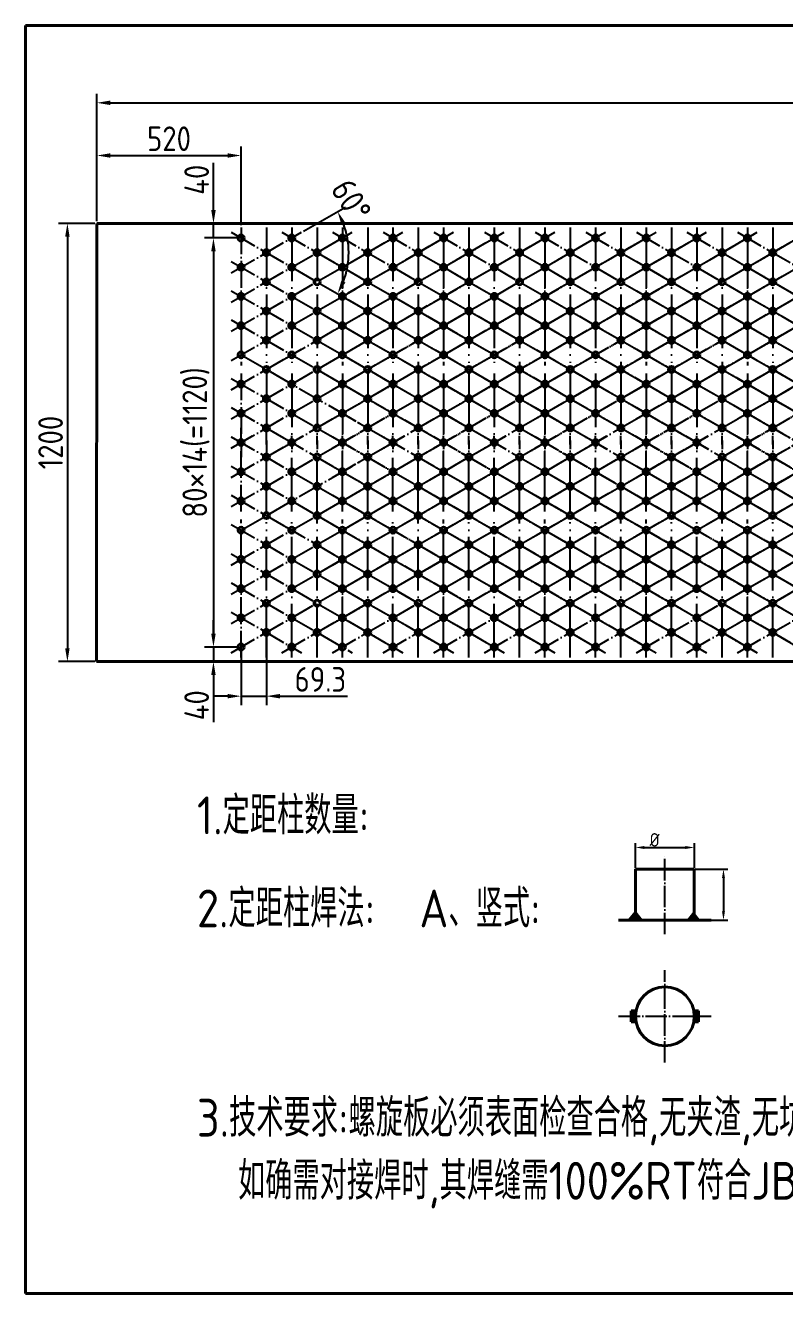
# Model space of a CAD drawing. Header units: millimetres. Extents: x 6220 to 53600, y -8031 to 13822.
# Drawn here: x 39819 to 41515, y -2704 to 131 of the extents above; entities that cross this region are included whole.
import ezdxf

# ---------------------------------------------------------------- set-up
doc = ezdxf.new("R2010")
doc.units = ezdxf.units.MM
doc.linetypes.add('ACAD_ISO04W100', pattern=[30, 24, -3, 0, -3])
doc.layers.add('粗线', color=7, linetype='Continuous', lineweight=40)
doc.layers.add('轮廓线', color=7, linetype='Continuous', lineweight=40)
doc.layers.add('轴线', color=5, linetype='ACAD_ISO04W100')
doc.styles.add('GB', font='gbenor.shx', dxfattribs={"bigfont": 'gbcbig.shx'})
doc.dimstyles.new('ISO-25', dxfattribs={"dimtxt": 40, "dimasz": 30, "dimexe": 20, "dimexo": 5, "dimgap": 10, "dimtad": 1, "dimtxsty": 'GB', "dimcen": 2.5, "dimadec": 0, "dimazin": 0, "dimtfac": 1, "dimtmove": 0, "dimatfit": 0, "dimfxl": 0, "dimarcsym": 0})

# ---------------------------------------------------------------- blocks, each defined once
blk = doc.blocks.new('*D129')
at = {"layer": 'Defpoints', "color": 0}
for p in [(40301.2, -344.6), (40239.5, -1258.9), (40301.2, -1258.9)]:
    blk.add_point(p, dxfattribs=at)
at = {"layer": '粗线', "color": 0, "lineweight": -2}
for p, q in [((40296.2, -344.6), (40219.5, -344.6)), ((40239.5, -374.6), (40239.5, -1228.9)), ((40296.2, -1258.9), (40219.5, -1258.9))]:
    blk.add_line(p, q, dxfattribs=at)
at = {"layer": '粗线', "color": 0}
for points in [[(40234.5, -374.6), (40244.5, -374.6), (40239.5, -344.6)], [(40234.5, -1228.9), (40244.5, -1228.9), (40239.5, -1258.9)]]:
    blk.add_solid(points, dxfattribs=at)
at = {"layer": '粗线', "color": 0, "insert": (40200.5, -801.8), "char_height": 55, "attachment_point": 5, "rotation": 90, "style": 'GB'}
blk.add_mtext('80×14(=1120)', dxfattribs=at)
blk = doc.blocks.new('*D130')
at = {"layer": 'Defpoints', "color": 0}
for p in [(40239.5, -312), (40301.2, -312), (40301.2, -344.6)]:
    blk.add_point(p, dxfattribs=at)
at = {"layer": '粗线', "color": 0, "lineweight": -2}
for p, q in [((40239.5, -282), (40239.5, -176.9)), ((40296.2, -312), (40219.5, -312)), ((40239.5, -344.6), (40239.5, -312)), ((40296.2, -344.6), (40219.5, -344.6)), ((40239.5, -374.6), (40239.5, -404.6))]:
    blk.add_line(p, q, dxfattribs=at)
at = {"layer": '粗线', "color": 0}
for points in [[(40234.5, -282), (40244.5, -282), (40239.5, -312)], [(40234.5, -374.6), (40244.5, -374.6), (40239.5, -344.6)]]:
    blk.add_solid(points, dxfattribs=at)
at = {"layer": '粗线', "color": 0, "insert": (40202, -214.4), "char_height": 55, "attachment_point": 5, "rotation": 90, "style": 'GB'}
blk.add_mtext('40', dxfattribs=at)
blk = doc.blocks.new('*D131')
at = {"layer": 'Defpoints', "color": 0}
for p in [(40301.2, -1258.9), (40239.5, -1291.6), (40301.2, -1291.6)]:
    blk.add_point(p, dxfattribs=at)
at = {"layer": '粗线', "color": 0, "lineweight": -2}
for p, q in [((40239.5, -1228.9), (40239.5, -1198.9)), ((40296.2, -1258.9), (40219.5, -1258.9)), ((40239.5, -1258.9), (40239.5, -1291.6)), ((40296.2, -1291.6), (40219.5, -1291.6)), ((40239.5, -1321.6), (40239.5, -1426.6))]:
    blk.add_line(p, q, dxfattribs=at)
at = {"layer": '粗线', "color": 0}
for points in [[(40234.5, -1228.9), (40244.5, -1228.9), (40239.5, -1258.9)], [(40234.5, -1321.6), (40244.5, -1321.6), (40239.5, -1291.6)]]:
    blk.add_solid(points, dxfattribs=at)
at = {"layer": '粗线', "color": 0, "insert": (40202, -1389.1), "char_height": 55, "attachment_point": 5, "rotation": 90, "style": 'GB'}
blk.add_mtext('40', dxfattribs=at)
blk = doc.blocks.new('*D132')
at = {"layer": 'Defpoints', "color": 0}
for p in [(40301.2, -160.2), (39979.2, -312), (40301.2, -320.8)]:
    blk.add_point(p, dxfattribs=at)
at = {"layer": '粗线', "color": 0, "lineweight": -2}
for p, q in [((39979.2, -307), (39979.2, -140.2)), ((40301.2, -315.8), (40301.2, -140.2)), ((40009.2, -160.2), (40271.2, -160.2))]:
    blk.add_line(p, q, dxfattribs=at)
at = {"layer": '粗线', "color": 0}
for points in [[(40009.2, -155.2), (40009.2, -165.2), (39979.2, -160.2)], [(40271.2, -155.2), (40271.2, -165.2), (40301.2, -160.2)]]:
    blk.add_solid(points, dxfattribs=at)
at = {"layer": '粗线', "color": 0, "insert": (40140.2, -122.7), "char_height": 55, "attachment_point": 5, "style": 'GB'}
blk.add_mtext('520', dxfattribs=at)
blk = doc.blocks.new('*D133')
at = {"layer": 'Defpoints', "color": 0}
for p in [(39979.2, -312), (39913.2, -1291.6), (39979.2, -1291.6)]:
    blk.add_point(p, dxfattribs=at)
at = {"layer": '粗线', "color": 0, "lineweight": -2}
for p, q in [((39974.2, -312), (39893.2, -312)), ((39913.2, -342), (39913.2, -1261.6)), ((39974.2, -1291.6), (39893.2, -1291.6))]:
    blk.add_line(p, q, dxfattribs=at)
at = {"layer": '粗线', "color": 0}
for points in [[(39908.2, -342), (39918.2, -342), (39913.2, -312)], [(39908.2, -1261.6), (39918.2, -1261.6), (39913.2, -1291.6)]]:
    blk.add_solid(points, dxfattribs=at)
at = {"layer": '粗线', "color": 0, "insert": (39875.7, -801.8), "char_height": 55, "attachment_point": 5, "rotation": 90, "style": 'GB'}
blk.add_mtext('1200', dxfattribs=at)
blk = doc.blocks.new('*D134')
at = {"layer": 'Defpoints', "color": 0}
for p in [(40357.8, -1226.2), (40301.2, -1258.9), (40357.8, -1368.8)]:
    blk.add_point(p, dxfattribs=at)
at = {"layer": '粗线', "color": 0, "lineweight": -2}
for p, q in [((40357.8, -1231.2), (40357.8, -1388.8)), ((40301.2, -1263.9), (40301.2, -1388.8)), ((40271.2, -1368.8), (40241.2, -1368.8)), ((40301.2, -1368.8), (40357.8, -1368.8)), ((40387.8, -1368.8), (40538.8, -1368.8))]:
    blk.add_line(p, q, dxfattribs=at)
at = {"layer": '粗线', "color": 0}
for points in [[(40271.2, -1363.8), (40271.2, -1373.8), (40301.2, -1368.8)], [(40387.8, -1363.8), (40387.8, -1373.8), (40357.8, -1368.8)]]:
    blk.add_solid(points, dxfattribs=at)
at = {"layer": '粗线', "color": 0, "insert": (40478.3, -1331.3), "char_height": 55, "attachment_point": 5, "style": 'GB'}
blk.add_mtext('69.3', dxfattribs=at)
blk = doc.blocks.new('*D140')
at = {"layer": 'Defpoints', "color": 0}
for p in [(40279.3, -331.9), (40436.3, -331.9), (40279.3, -422.6), (40538.7, -409.2), (40775.6, -618.5)]:
    blk.add_point(p, dxfattribs=at)
at = {"layer": '粗线', "color": 0, "lineweight": -2}
blk.add_line((40440.6, -329.4), (40534.2, -275.4), dxfattribs=at)
blk.add_arc((40357.8, -377.3), 183.8, 339.3646, 20.6354, dxfattribs=at)
at = {"layer": '粗线', "color": 0}
for points in [[(40525.2, -314.6), (40534.3, -310.4), (40516.9, -285.4)], [(40534.3, -444.2), (40525.2, -439.9), (40516.9, -469.1)]]:
    blk.add_solid(points, dxfattribs=at)
at = {"layer": '粗线', "color": 0, "insert": (40547.3, -260.3), "char_height": 55, "attachment_point": 5, "rotation": 301.6797, "style": 'GB'}
blk.add_mtext('60°', dxfattribs=at)
blk = doc.blocks.new('*D141')
at = {"layer": 'Defpoints', "color": 0}
for p in [(41313.7, -1707), (41182.2, -1755.3), (41313.7, -1755.3)]:
    blk.add_point(p, dxfattribs=at)
at = {"layer": '粗线', "color": 0, "lineweight": -2}
for p, q in [((41182.2, -1753.3), (41182.2, -1697)), ((41313.7, -1753.3), (41313.7, -1697)), ((41202.2, -1707), (41293.7, -1707))]:
    blk.add_line(p, q, dxfattribs=at)
at = {"layer": '粗线', "color": 0}
for points in [[(41202.2, -1703.7), (41202.2, -1710.4), (41182.2, -1707)], [(41293.7, -1703.7), (41293.7, -1710.4), (41313.7, -1707)]]:
    blk.add_solid(points, dxfattribs=at)
at = {"layer": '粗线', "color": 0, "insert": (41225, -1690), "char_height": 30, "attachment_point": 5, "style": 'GB'}
blk.add_mtext('%%C', dxfattribs=at)
blk = doc.blocks.new('*D139')
at = {"layer": 'Defpoints', "color": 0}
for p in [(41313.7, -1755.3), (41313.7, -1869.6), (41378.8, -1869.6)]:
    blk.add_point(p, dxfattribs=at)
at = {"layer": '粗线', "color": 0, "lineweight": -2}
for p, q in [((41315.7, -1755.3), (41388.8, -1755.3)), ((41378.8, -1775.3), (41378.8, -1849.6)), ((41315.7, -1869.6), (41388.8, -1869.6))]:
    blk.add_line(p, q, dxfattribs=at)
at = {"layer": '粗线', "color": 0}
for points in [[(41375.5, -1775.3), (41382.1, -1775.3), (41378.8, -1755.3)], [(41375.5, -1849.6), (41382.1, -1849.6), (41378.8, -1869.6)]]:
    blk.add_solid(points, dxfattribs=at)
at = {"layer": '粗线', "color": 0, "insert": (41376.8, -1835.8), "char_height": 0.000001, "attachment_point": 5, "rotation": 90, "style": 'GB'}
blk.add_mtext('.', dxfattribs=at)
blk = doc.blocks.new('*D142')
at = {"layer": 'Defpoints', "color": 0}
for p in [(43670, -42.4), (39979.2, -312), (43670, -312)]:
    blk.add_point(p, dxfattribs=at)
at = {"layer": '粗线', "color": 0, "lineweight": -2}
for p, q in [((39979.2, -307), (39979.2, -22.4)), ((43670, -307), (43670, -22.4)), ((40009.2, -42.4), (43640, -42.4))]:
    blk.add_line(p, q, dxfattribs=at)
at = {"layer": '粗线', "color": 0}
for points in [[(40009.2, -37.4), (40009.2, -47.4), (39979.2, -42.4)], [(43640, -37.4), (43640, -47.4), (43670, -42.4)]]:
    blk.add_solid(points, dxfattribs=at)
at = {"layer": '粗线', "color": 0, "insert": (41824.6, -32.4), "char_height": 0.00001, "attachment_point": 5, "style": 'GB'}
blk.add_mtext('.', dxfattribs=at)

msp = doc.modelspace()

# ---------------------------------------------------------------- hatches: boundary and pattern name
at = {"layer": '粗线'}
h = msp.add_hatch(color=0, dxfattribs=at)
h.paths.add_polyline_path([(41182.208, -1852.018), (41182.208, -1869.634), (41195.962, -1869.634)])
h.paths.add_polyline_path([(41182.208, -1852.018), (41168.454, -1869.634), (41182.208, -1869.634)])
h = msp.add_hatch(color=0, dxfattribs=at)
h.paths.add_polyline_path([(41313.682, -1852.018), (41313.682, -1869.634), (41299.928, -1869.634)])
h.paths.add_polyline_path([(41313.682, -1852.018), (41327.437, -1869.634), (41313.682, -1869.634)])
h = msp.add_hatch(color=0, dxfattribs=at)
h.paths.add_polyline_path([(41183.398, -2071.925), (41172.837, -2071.925), (41172.837, -2084.377), (41182.208, -2084.377, -0.04767987)])
h.paths.add_polyline_path([(41182.208, -2084.377), (41172.837, -2084.377), (41172.837, -2096.829), (41183.398, -2096.829, -0.04767987)])
h = msp.add_hatch(color=0, dxfattribs=at)
h.paths.add_polyline_path([(41312.492, -2071.925), (41323.053, -2071.925), (41323.053, -2084.377), (41313.682, -2084.377, 0.04767987)])
h.paths.add_polyline_path([(41313.682, -2084.377), (41323.053, -2084.377), (41323.053, -2096.829), (41312.492, -2096.829, 0.04767987)])

# ---------------------------------------------------------------- linework, layer by layer
for p, q in [((39819.359, 130.69), (43828.859, 130.69)), ((39819.359, 130.69), (39819.359, -2704.31)), ((39819.359, -2704.31), (43828.859, -2704.31))]:
    msp.add_line(p, q, dxfattribs=at)
at = {"layer": '粗线', "color": 0}
for p, q in [((39979.156, -311.956), (39978.525, -1291.553)), ((39979.156, -311.956), (43669.962, -311.956)), ((39978.525, -1291.553), (43669.331, -1291.553)), ((41182.208, -1869.634), (41182.208, -1755.272)), ((41182.208, -1755.272), (41313.682, -1755.272)), ((41313.682, -1869.634), (41313.682, -1755.272)), ((41144.47, -1869.634), (41351.421, -1869.634)), ((41182.208, -1852.018), (41168.454, -1869.634)), ((41182.208, -1852.018), (41195.962, -1869.634)), ((41313.682, -1852.018), (41299.928, -1869.634)), ((41172.837, -2096.829), (41172.837, -2071.925)), ((41172.837, -2071.925), (41183.398, -2071.925)), ((41172.837, -2096.829), (41183.398, -2096.829)), ((41323.053, -2071.925), (41312.492, -2071.925)), ((41323.053, -2096.829), (41312.492, -2096.829)), ((41323.053, -2096.829), (41323.053, -2071.925))]:
    msp.add_line(p, q, dxfattribs=at)
msp.add_circle((41247.945, -2084.377), 65.737, dxfattribs=at)
at = {"layer": '轮廓线', "color": 0}
for p, q in [((41153.264, -311.956), (41746.878, -311.956)), ((41379.493, -311.956), (41973.107, -311.956)), ((41492.607, -311.956), (42086.221, -311.956))]:
    msp.add_line(p, q, dxfattribs=at)
for centre in [(40301.211, -344.61), (40414.325, -344.61), (40527.439, -344.61), (40527.439, -344.61), (40640.553, -344.61), (40640.553, -344.61), (40753.667, -344.61), (40753.667, -344.61), (40753.667, -344.61), (40866.781, -344.61), (40866.781, -344.61), (40979.895, -344.61), (40979.895, -344.61), (40979.895, -344.61), (41093.009, -344.61), (41093.009, -344.61), (41206.123, -344.61), (41206.123, -344.61), (41206.123, -344.61), (41319.237, -344.61), (41319.237, -344.61), (41432.351, -344.61), (41432.351, -344.61), (41432.351, -344.61), (40357.768, -377.263), (40470.882, -377.263), (40583.996, -377.263), (40583.996, -377.263), (40697.11, -377.263), (40697.11, -377.263), (40810.224, -377.263), (40810.224, -377.263), (40810.224, -377.263), (40923.338, -377.263), (40923.338, -377.263), (41036.452, -377.263), (41036.452, -377.263), (41036.452, -377.263), (41149.566, -377.263), (41149.566, -377.263), (41262.68, -377.263), (41262.68, -377.263), (41262.68, -377.263), (41375.794, -377.263), (41375.794, -377.263), (41488.908, -377.263), (41488.908, -377.263), (41488.908, -377.263), (40301.211, -409.916), (40414.325, -409.916), (40527.439, -409.916), (40527.439, -409.916), (40640.553, -409.916), (40640.553, -409.916), (40753.667, -409.916), (40753.667, -409.916), (40753.667, -409.916), (40866.781, -409.916), (40866.781, -409.916), (40979.895, -409.916), (40979.895, -409.916), (40979.895, -409.916), (41093.009, -409.916), (41093.009, -409.916), (41206.123, -409.916), (41206.123, -409.916), (41206.123, -409.916), (41319.237, -409.916), (41319.237, -409.916), (41432.351, -409.916), (41432.351, -409.916), (41432.351, -409.916), (40357.768, -442.569), (40470.882, -442.569), (40583.996, -442.569), (40583.996, -442.569), (40697.11, -442.569), (40697.11, -442.569), (40810.224, -442.569), (40810.224, -442.569), (40810.224, -442.569), (40923.338, -442.569), (40923.338, -442.569), (41036.452, -442.569), (41036.452, -442.569), (41036.452, -442.569), (41149.566, -442.569), (41149.566, -442.569), (41262.68, -442.569), (41262.68, -442.569), (41262.68, -442.569), (41375.794, -442.569), (41375.794, -442.569), (41488.908, -442.569), (41488.908, -442.569), (41488.908, -442.569), (40301.211, -475.223), (40414.325, -475.223), (40527.439, -475.223), (40527.439, -475.223), (40640.553, -475.223), (40640.553, -475.223), (40753.667, -475.223), (40753.667, -475.223), (40753.667, -475.223), (40866.781, -475.223), (40866.781, -475.223), (40979.895, -475.223), (40979.895, -475.223), (40979.895, -475.223), (41093.009, -475.223), (41093.009, -475.223), (41206.123, -475.223), (41206.123, -475.223), (41206.123, -475.223), (41319.237, -475.223), (41319.237, -475.223), (41432.351, -475.223), (41432.351, -475.223), (41432.351, -475.223), (40357.768, -507.876), (40470.882, -507.876), (40583.996, -507.876), (40583.996, -507.876), (40697.11, -507.876), (40697.11, -507.876), (40810.224, -507.876), (40810.224, -507.876), (40810.224, -507.876), (40923.338, -507.876), (40923.338, -507.876), (41036.452, -507.876), (41036.452, -507.876), (41036.452, -507.876), (41149.566, -507.876), (41149.566, -507.876), (41262.68, -507.876), (41262.68, -507.876), (41262.68, -507.876), (41375.794, -507.876), (41375.794, -507.876), (41488.908, -507.876), (41488.908, -507.876), (41488.908, -507.876), (40301.211, -540.529), (40414.325, -540.529), (40527.439, -540.529), (40527.439, -540.529), (40640.553, -540.529), (40640.553, -540.529), (40753.667, -540.529), (40753.667, -540.529), (40753.667, -540.529), (40866.781, -540.529), (40866.781, -540.529), (40979.895, -540.529), (40979.895, -540.529), (40979.895, -540.529), (41093.009, -540.529), (41093.009, -540.529), (41206.123, -540.529), (41206.123, -540.529), (41206.123, -540.529), (41319.237, -540.529), (41319.237, -540.529), (41432.351, -540.529), (41432.351, -540.529), (41432.351, -540.529), (40357.768, -573.182), (40470.882, -573.182), (40583.996, -573.182), (40583.996, -573.182), (40697.11, -573.182), (40697.11, -573.182), (40810.224, -573.182), (40810.224, -573.182), (40810.224, -573.182), (40923.338, -573.182), (40923.338, -573.182), (41036.452, -573.182), (41036.452, -573.182), (41036.452, -573.182), (41149.566, -573.182), (41149.566, -573.182), (41262.68, -573.182), (41262.68, -573.182), (41262.68, -573.182), (41375.794, -573.182), (41375.794, -573.182), (41488.908, -573.182), (41488.908, -573.182), (41488.908, -573.182), (40301.211, -605.835), (40301.211, -605.835), (40414.325, -605.835), (40414.325, -605.835), (40527.439, -605.835), (40527.439, -605.835), (40527.439, -605.835), (40527.439, -605.835), (40640.553, -605.835), (40640.553, -605.835), (40640.553, -605.835), (40640.553, -605.835), (40753.667, -605.835), (40753.667, -605.835), (40753.667, -605.835), (40753.667, -605.835), (40753.667, -605.835), (40753.667, -605.835), (40866.781, -605.835), (40866.781, -605.835), (40866.781, -605.835), (40866.781, -605.835), (40979.895, -605.835), (40979.895, -605.835), (40979.895, -605.835), (40979.895, -605.835), (40979.895, -605.835), (40979.895, -605.835), (41093.009, -605.835), (41093.009, -605.835), (41093.009, -605.835), (41093.009, -605.835), (41206.123, -605.835), (41206.123, -605.835), (41206.123, -605.835), (41206.123, -605.835), (41206.123, -605.835), (41206.123, -605.835), (41319.237, -605.835), (41319.237, -605.835), (41319.237, -605.835), (41319.237, -605.835), (41432.351, -605.835), (41432.351, -605.835), (41432.351, -605.835), (41432.351, -605.835), (41432.351, -605.835), (41432.351, -605.835), (40357.768, -638.489), (40470.882, -638.489), (40583.996, -638.489), (40583.996, -638.489), (40697.11, -638.489), (40697.11, -638.489), (40810.224, -638.489), (40810.224, -638.489), (40810.224, -638.489), (40923.338, -638.489), (40923.338, -638.489), (41036.452, -638.489), (41036.452, -638.489), (41036.452, -638.489), (41149.566, -638.489), (41149.566, -638.489), (41262.68, -638.489), (41262.68, -638.489), (41262.68, -638.489), (41375.794, -638.489), (41375.794, -638.489), (41488.908, -638.489), (41488.908, -638.489), (41488.908, -638.489), (40301.211, -671.142), (40301.211, -671.142), (40414.325, -671.142), (40414.325, -671.142), (40527.439, -671.142), (40527.439, -671.142), (40527.439, -671.142), (40527.439, -671.142), (40640.553, -671.142), (40640.553, -671.142), (40640.553, -671.142), (40640.553, -671.142), (40753.667, -671.142), (40753.667, -671.142), (40753.667, -671.142), (40753.667, -671.142), (40753.667, -671.142), (40753.667, -671.142), (40866.781, -671.142), (40866.781, -671.142), (40866.781, -671.142), (40866.781, -671.142), (40979.895, -671.142), (40979.895, -671.142), (40979.895, -671.142), (40979.895, -671.142), (40979.895, -671.142), (40979.895, -671.142), (41093.009, -671.142), (41093.009, -671.142), (41093.009, -671.142), (41093.009, -671.142), (41206.123, -671.142), (41206.123, -671.142), (41206.123, -671.142), (41206.123, -671.142), (41206.123, -671.142), (41206.123, -671.142), (41319.237, -671.142), (41319.237, -671.142), (41319.237, -671.142), (41319.237, -671.142), (41432.351, -671.142), (41432.351, -671.142), (41432.351, -671.142), (41432.351, -671.142), (41432.351, -671.142), (41432.351, -671.142), (40357.768, -703.795), (40470.882, -703.795), (40583.996, -703.795), (40583.996, -703.795), (40697.11, -703.795), (40697.11, -703.795), (40810.224, -703.795), (40810.224, -703.795), (40923.338, -703.795), (40923.338, -703.795), (41036.452, -703.795), (41036.452, -703.795), (41149.566, -703.795), (41149.566, -703.795), (41262.68, -703.795), (41262.68, -703.795), (41375.794, -703.795), (41375.794, -703.795), (41488.908, -703.795), (41488.908, -703.795), (40301.211, -736.448), (40414.325, -736.448), (40527.439, -736.448), (40527.439, -736.448), (40640.553, -736.448), (40640.553, -736.448), (40753.667, -736.448), (40753.667, -736.448), (40753.667, -736.448), (40866.781, -736.448), (40866.781, -736.448), (40979.895, -736.448), (40979.895, -736.448), (40979.895, -736.448), (41093.009, -736.448), (41093.009, -736.448), (41206.123, -736.448), (41206.123, -736.448), (41206.123, -736.448), (41319.237, -736.448), (41319.237, -736.448), (41432.351, -736.448), (41432.351, -736.448), (41432.351, -736.448), (40357.768, -769.102), (40470.882, -769.102), (40583.996, -769.102), (40583.996, -769.102), (40697.11, -769.102), (40697.11, -769.102), (40810.224, -769.102), (40810.224, -769.102), (40923.338, -769.102), (40923.338, -769.102), (41036.452, -769.102), (41036.452, -769.102), (41149.566, -769.102), (41149.566, -769.102), (41262.68, -769.102), (41262.68, -769.102), (41375.794, -769.102), (41375.794, -769.102), (41488.908, -769.102), (41488.908, -769.102), (40301.211, -801.755), (40301.211, -801.755), (40414.325, -801.755), (40414.325, -801.755), (40527.439, -801.755), (40527.439, -801.755), (40527.439, -801.755), (40527.439, -801.755), (40640.553, -801.755), (40640.553, -801.755), (40640.553, -801.755), (40640.553, -801.755), (40753.667, -801.755), (40753.667, -801.755), (40753.667, -801.755), (40753.667, -801.755), (40753.667, -801.755), (40753.667, -801.755), (40866.781, -801.755), (40866.781, -801.755), (40866.781, -801.755), (40866.781, -801.755), (40979.895, -801.755), (40979.895, -801.755), (40979.895, -801.755), (40979.895, -801.755), (40979.895, -801.755), (40979.895, -801.755), (41093.009, -801.755), (41093.009, -801.755), (41093.009, -801.755), (41093.009, -801.755), (41206.123, -801.755), (41206.123, -801.755), (41206.123, -801.755), (41206.123, -801.755), (41206.123, -801.755), (41206.123, -801.755), (41319.237, -801.755), (41319.237, -801.755), (41319.237, -801.755), (41319.237, -801.755), (41432.351, -801.755), (41432.351, -801.755), (41432.351, -801.755), (41432.351, -801.755), (41432.351, -801.755), (41432.351, -801.755), (40357.768, -834.408), (40470.882, -834.408), (40583.996, -834.408), (40583.996, -834.408), (40697.11, -834.408), (40697.11, -834.408), (40810.224, -834.408), (40810.224, -834.408), (40923.338, -834.408), (40923.338, -834.408), (41036.452, -834.408), (41036.452, -834.408), (41149.566, -834.408), (41149.566, -834.408), (41262.68, -834.408), (41262.68, -834.408), (41375.794, -834.408), (41375.794, -834.408), (41488.908, -834.408), (41488.908, -834.408), (40301.211, -867.061), (40414.325, -867.061), (40527.439, -867.061), (40527.439, -867.061), (40640.553, -867.061), (40640.553, -867.061), (40753.667, -867.061), (40753.667, -867.061), (40753.667, -867.061), (40866.781, -867.061), (40866.781, -867.061), (40979.895, -867.061), (40979.895, -867.061), (40979.895, -867.061), (41093.009, -867.061), (41093.009, -867.061), (41206.123, -867.061), (41206.123, -867.061), (41206.123, -867.061), (41319.237, -867.061), (41319.237, -867.061), (41432.351, -867.061), (41432.351, -867.061), (41432.351, -867.061), (40357.768, -899.714), (40470.882, -899.714), (40583.996, -899.714), (40583.996, -899.714), (40697.11, -899.714), (40697.11, -899.714), (40810.224, -899.714), (40810.224, -899.714), (40923.338, -899.714), (40923.338, -899.714), (41036.452, -899.714), (41036.452, -899.714), (41149.566, -899.714), (41149.566, -899.714), (41262.68, -899.714), (41262.68, -899.714), (41375.794, -899.714), (41375.794, -899.714), (41488.908, -899.714), (41488.908, -899.714), (40301.211, -932.368), (40301.211, -932.368), (40414.325, -932.368), (40414.325, -932.368), (40527.439, -932.368), (40527.439, -932.368), (40527.439, -932.368), (40527.439, -932.368), (40640.553, -932.368), (40640.553, -932.368), (40640.553, -932.368), (40640.553, -932.368), (40753.667, -932.368), (40753.667, -932.368), (40753.667, -932.368), (40753.667, -932.368), (40753.667, -932.368), (40753.667, -932.368), (40866.781, -932.368), (40866.781, -932.368), (40866.781, -932.368), (40866.781, -932.368), (40979.895, -932.368), (40979.895, -932.368), (40979.895, -932.368), (40979.895, -932.368), (40979.895, -932.368), (40979.895, -932.368), (41093.009, -932.368), (41093.009, -932.368), (41093.009, -932.368), (41093.009, -932.368), (41206.123, -932.368), (41206.123, -932.368), (41206.123, -932.368), (41206.123, -932.368), (41206.123, -932.368), (41206.123, -932.368), (41319.237, -932.368), (41319.237, -932.368), (41319.237, -932.368), (41319.237, -932.368), (41432.351, -932.368), (41432.351, -932.368), (41432.351, -932.368), (41432.351, -932.368), (41432.351, -932.368), (41432.351, -932.368), (40357.768, -965.021), (40470.882, -965.021), (40583.996, -965.021), (40583.996, -965.021), (40697.11, -965.021), (40697.11, -965.021), (40810.224, -965.021), (40810.224, -965.021), (40810.224, -965.021), (40923.338, -965.021), (40923.338, -965.021), (41036.452, -965.021), (41036.452, -965.021), (41036.452, -965.021), (41149.566, -965.021), (41149.566, -965.021), (41262.68, -965.021), (41262.68, -965.021), (41262.68, -965.021), (41375.794, -965.021), (41375.794, -965.021), (41488.908, -965.021), (41488.908, -965.021), (41488.908, -965.021), (40301.211, -997.674), (40301.211, -997.674), (40414.325, -997.674), (40414.325, -997.674), (40527.439, -997.674), (40527.439, -997.674), (40527.439, -997.674), (40527.439, -997.674), (40640.553, -997.674), (40640.553, -997.674), (40640.553, -997.674), (40640.553, -997.674), (40753.667, -997.674), (40753.667, -997.674), (40753.667, -997.674), (40753.667, -997.674), (40753.667, -997.674), (40753.667, -997.674), (40866.781, -997.674), (40866.781, -997.674), (40866.781, -997.674), (40866.781, -997.674), (40979.895, -997.674), (40979.895, -997.674), (40979.895, -997.674), (40979.895, -997.674), (40979.895, -997.674), (40979.895, -997.674), (41093.009, -997.674), (41093.009, -997.674), (41093.009, -997.674), (41093.009, -997.674), (41206.123, -997.674), (41206.123, -997.674), (41206.123, -997.674), (41206.123, -997.674), (41206.123, -997.674), (41206.123, -997.674), (41319.237, -997.674), (41319.237, -997.674), (41319.237, -997.674), (41319.237, -997.674), (41432.351, -997.674), (41432.351, -997.674), (41432.351, -997.674), (41432.351, -997.674), (41432.351, -997.674), (41432.351, -997.674), (40357.768, -1030.327), (40470.882, -1030.327), (40583.996, -1030.327), (40583.996, -1030.327), (40697.11, -1030.327), (40697.11, -1030.327), (40810.224, -1030.327), (40810.224, -1030.327), (40810.224, -1030.327), (40923.338, -1030.327), (40923.338, -1030.327), (41036.452, -1030.327), (41036.452, -1030.327), (41036.452, -1030.327), (41149.566, -1030.327), (41149.566, -1030.327), (41262.68, -1030.327), (41262.68, -1030.327), (41262.68, -1030.327), (41375.794, -1030.327), (41375.794, -1030.327), (41488.908, -1030.327), (41488.908, -1030.327), (41488.908, -1030.327), (40301.211, -1062.981), (40414.325, -1062.981), (40527.439, -1062.981), (40527.439, -1062.981), (40640.553, -1062.981), (40640.553, -1062.981), (40753.667, -1062.981), (40753.667, -1062.981), (40753.667, -1062.981), (40866.781, -1062.981), (40866.781, -1062.981), (40979.895, -1062.981), (40979.895, -1062.981), (40979.895, -1062.981), (41093.009, -1062.981), (41093.009, -1062.981), (41206.123, -1062.981), (41206.123, -1062.981), (41206.123, -1062.981), (41319.237, -1062.981), (41319.237, -1062.981), (41432.351, -1062.981), (41432.351, -1062.981), (41432.351, -1062.981), (40357.768, -1095.634), (40470.882, -1095.634), (40583.996, -1095.634), (40583.996, -1095.634), (40697.11, -1095.634), (40697.11, -1095.634), (40810.224, -1095.634), (40810.224, -1095.634), (40810.224, -1095.634), (40923.338, -1095.634), (40923.338, -1095.634), (41036.452, -1095.634), (41036.452, -1095.634), (41036.452, -1095.634), (41149.566, -1095.634), (41149.566, -1095.634), (41262.68, -1095.634), (41262.68, -1095.634), (41262.68, -1095.634), (41375.794, -1095.634), (41375.794, -1095.634), (41488.908, -1095.634), (41488.908, -1095.634), (41488.908, -1095.634), (40301.211, -1128.287), (40414.325, -1128.287), (40527.439, -1128.287), (40527.439, -1128.287), (40640.553, -1128.287), (40640.553, -1128.287), (40753.667, -1128.287), (40753.667, -1128.287), (40753.667, -1128.287), (40866.781, -1128.287), (40866.781, -1128.287), (40979.895, -1128.287), (40979.895, -1128.287), (40979.895, -1128.287), (41093.009, -1128.287), (41093.009, -1128.287), (41206.123, -1128.287), (41206.123, -1128.287), (41206.123, -1128.287), (41319.237, -1128.287), (41319.237, -1128.287), (41432.351, -1128.287), (41432.351, -1128.287), (41432.351, -1128.287), (40357.768, -1160.94), (40470.882, -1160.94), (40583.996, -1160.94), (40583.996, -1160.94), (40697.11, -1160.94), (40697.11, -1160.94), (40810.224, -1160.94), (40810.224, -1160.94), (40810.224, -1160.94), (40923.338, -1160.94), (40923.338, -1160.94), (41036.452, -1160.94), (41036.452, -1160.94), (41036.452, -1160.94), (41149.566, -1160.94), (41149.566, -1160.94), (41262.68, -1160.94), (41262.68, -1160.94), (41262.68, -1160.94), (41375.794, -1160.94), (41375.794, -1160.94), (41488.908, -1160.94), (41488.908, -1160.94), (41488.908, -1160.94), (40301.211, -1193.593), (40414.325, -1193.593), (40527.439, -1193.593), (40527.439, -1193.593), (40640.553, -1193.593), (40640.553, -1193.593), (40753.667, -1193.593), (40753.667, -1193.593), (40753.667, -1193.593), (40866.781, -1193.593), (40866.781, -1193.593), (40979.895, -1193.593), (40979.895, -1193.593), (40979.895, -1193.593), (41093.009, -1193.593), (41093.009, -1193.593), (41206.123, -1193.593), (41206.123, -1193.593), (41206.123, -1193.593), (41319.237, -1193.593), (41319.237, -1193.593), (41432.351, -1193.593), (41432.351, -1193.593), (41432.351, -1193.593), (40357.768, -1226.247), (40470.882, -1226.247), (40583.996, -1226.247), (40583.996, -1226.247), (40697.11, -1226.247), (40697.11, -1226.247), (40810.224, -1226.247), (40810.224, -1226.247), (40810.224, -1226.247), (40923.338, -1226.247), (40923.338, -1226.247), (41036.452, -1226.247), (41036.452, -1226.247), (41036.452, -1226.247), (41149.566, -1226.247), (41149.566, -1226.247), (41262.68, -1226.247), (41262.68, -1226.247), (41262.68, -1226.247), (41375.794, -1226.247), (41375.794, -1226.247), (41488.908, -1226.247), (41488.908, -1226.247), (41488.908, -1226.247), (40301.211, -1258.9), (40414.325, -1258.9), (40527.439, -1258.9), (40527.439, -1258.9), (40640.553, -1258.9), (40640.553, -1258.9), (40753.667, -1258.9), (40753.667, -1258.9), (40753.667, -1258.9), (40866.781, -1258.9), (40866.781, -1258.9), (40979.895, -1258.9), (40979.895, -1258.9), (40979.895, -1258.9), (41093.009, -1258.9), (41093.009, -1258.9), (41206.123, -1258.9), (41206.123, -1258.9), (41206.123, -1258.9), (41319.237, -1258.9), (41319.237, -1258.9), (41432.351, -1258.9), (41432.351, -1258.9), (41432.351, -1258.9)]:
    msp.add_circle(centre, 6.754, dxfattribs=at)
at = {"layer": '轴线', "color": 0, "ltscale": 2.5}
for p, q in [((40279.266, -331.94), (40775.611, -618.505)), ((40279.266, -422.586), (40436.269, -331.94)), ((40279.266, -487.892), (40549.383, -331.94)), ((40279.266, -553.199), (40662.497, -331.94)), ((40279.266, -618.505), (40775.611, -331.94)), ((40301.211, -320.8), (40301.211, -629.645)), ((40392.38, -331.94), (40832.164, -585.849)), ((40505.494, -331.94), (40832.164, -520.543)), ((40505.494, -331.94), (41001.839, -618.505)), ((40505.494, -422.586), (40662.497, -331.94)), ((40505.494, -487.892), (40775.611, -331.94)), ((40505.494, -553.199), (40888.725, -331.94)), ((40505.494, -618.505), (41001.839, -331.94)), ((40527.439, -320.8), (40527.439, -629.645)), ((40618.608, -331.94), (40832.164, -455.236)), ((40618.608, -331.94), (41058.392, -585.849)), ((40731.723, -331.94), (40832.164, -389.93)), ((40731.723, -331.94), (41058.392, -520.543)), ((40731.723, -331.94), (41228.068, -618.505)), ((40731.723, -422.586), (40888.725, -331.94)), ((40731.723, -487.892), (41001.839, -331.94)), ((40731.723, -553.199), (41114.953, -331.94)), ((40731.723, -618.505), (41228.068, -331.94)), ((40753.667, -320.8), (40753.667, -629.645)), ((40844.837, -331.94), (41058.392, -455.236)), ((40844.837, -331.94), (41284.62, -585.849)), ((40957.951, -331.94), (41058.392, -389.93)), ((40957.951, -331.94), (41284.62, -520.543)), ((40957.951, -331.94), (41454.296, -618.505)), ((40957.951, -422.586), (41114.953, -331.94)), ((40957.951, -487.892), (41228.068, -331.94)), ((40957.951, -553.199), (41341.182, -331.94)), ((40957.951, -618.505), (41454.296, -331.94)), ((40979.895, -320.8), (40979.895, -629.645)), ((41071.065, -331.94), (41284.62, -455.236)), ((41071.065, -331.94), (41510.848, -585.849)), ((41184.179, -331.94), (41284.62, -389.93)), ((41184.179, -331.94), (41510.848, -520.543)), ((41184.179, -331.94), (41680.524, -618.505)), ((41184.179, -422.586), (41341.182, -331.94)), ((41184.179, -487.892), (41454.296, -331.94)), ((41184.179, -553.199), (41567.41, -331.94)), ((41184.179, -618.505), (41680.524, -331.94)), ((41206.123, -320.8), (41206.123, -629.645)), ((41297.293, -331.94), (41510.848, -455.236)), ((41297.293, -331.94), (41737.077, -585.849)), ((41410.407, -331.94), (41510.848, -389.93)), ((41410.407, -331.94), (41737.077, -520.543)), ((41410.407, -331.94), (41906.752, -618.505)), ((41410.407, -422.586), (41567.41, -331.94)), ((41410.407, -487.892), (41680.524, -331.94)), ((41410.407, -553.199), (41793.638, -331.94)), ((41410.407, -618.505), (41906.752, -331.94)), ((41432.351, -320.8), (41432.351, -629.645)), ((40392.38, -618.505), (40832.164, -364.596)), ((40618.608, -618.505), (41058.392, -364.596)), ((40844.837, -618.505), (41284.62, -364.596)), ((41071.065, -618.505), (41510.848, -364.596)), ((41297.293, -618.505), (41737.077, -364.596)), ((40279.266, -397.247), (40662.497, -618.505)), ((40505.494, -397.247), (40888.725, -618.505)), ((40731.723, -397.247), (41114.953, -618.505)), ((40957.951, -397.247), (41341.182, -618.505)), ((41184.179, -397.247), (41567.41, -618.505)), ((41410.407, -397.247), (41793.638, -618.505)), ((40470.882, -638.489), (40832.164, -429.902)), ((40697.11, -638.489), (41058.392, -429.902)), ((40923.338, -638.489), (41284.62, -429.902)), ((41149.566, -638.489), (41510.848, -429.902)), ((41375.794, -638.489), (41737.077, -429.902)), ((40279.266, -462.553), (40549.383, -618.505)), ((40505.494, -462.553), (40775.611, -618.505)), ((40731.723, -462.553), (41001.839, -618.505)), ((40957.951, -462.553), (41228.068, -618.505)), ((41184.179, -462.553), (41454.296, -618.505)), ((41410.407, -462.553), (41680.524, -618.505)), ((40549.383, -658.472), (40832.164, -495.209)), ((40775.611, -658.472), (41058.392, -495.209)), ((41001.839, -658.472), (41284.62, -495.209)), ((41228.068, -658.472), (41510.848, -495.209)), ((41454.296, -658.472), (41737.077, -495.209)), ((40279.266, -527.859), (40470.882, -638.489)), ((40505.494, -527.859), (40697.11, -638.489)), ((40731.723, -527.859), (40923.338, -638.489)), ((40957.951, -527.859), (41149.566, -638.489)), ((41184.179, -527.859), (41375.794, -638.489)), ((41410.407, -527.859), (41602.023, -638.489)), ((40662.497, -658.472), (40832.164, -560.515)), ((40888.725, -658.472), (41058.392, -560.515)), ((41114.953, -658.472), (41284.62, -560.515)), ((41341.182, -658.472), (41510.848, -560.515)), ((40279.266, -683.811), (40436.269, -593.166)), ((40505.494, -683.811), (40662.497, -593.166)), ((40731.723, -593.166), (40832.164, -651.156)), ((40731.723, -683.811), (40888.725, -593.166)), ((40957.951, -593.166), (41058.392, -651.156)), ((40957.951, -683.811), (41114.953, -593.166)), ((41184.179, -593.166), (41284.62, -651.156)), ((41184.179, -683.811), (41341.182, -593.166)), ((41410.407, -593.166), (41510.848, -651.156)), ((41410.407, -683.811), (41567.41, -593.166)), ((40301.211, -605.835), (40666.108, -816.509)), ((40527.439, -605.835), (40892.336, -816.509)), ((40662.497, -618.505), (40832.164, -716.462)), ((40753.667, -605.835), (41118.565, -816.509)), ((40888.725, -618.505), (41058.392, -716.462)), ((40979.895, -605.835), (41344.793, -816.509)), ((41114.953, -618.505), (41284.62, -716.462)), ((41206.123, -605.835), (41571.021, -816.509)), ((41341.182, -618.505), (41510.848, -716.462)), ((41432.351, -605.835), (41797.249, -816.509)), ((40279.266, -749.118), (40470.882, -638.489)), ((40301.211, -647.332), (40301.211, -834.408)), ((40470.882, -638.489), (40779.222, -816.509)), ((40505.494, -749.118), (40697.11, -638.489)), ((40527.439, -647.332), (40527.439, -816.509)), ((40697.11, -638.489), (41005.45, -816.509)), ((40731.723, -749.118), (40923.338, -638.489)), ((40753.667, -647.332), (40753.667, -816.509)), ((40923.338, -638.489), (41231.679, -816.509)), ((40957.951, -749.118), (41149.566, -638.489)), ((40979.895, -647.332), (40979.895, -816.509)), ((41149.566, -638.489), (41457.907, -816.509)), ((41184.179, -749.118), (41375.794, -638.489)), ((41206.123, -647.332), (41206.123, -816.509)), ((41375.794, -638.489), (41684.135, -816.509)), ((41410.407, -749.118), (41602.023, -638.489)), ((41432.351, -647.332), (41432.351, -816.509)), ((40279.266, -658.472), (40552.994, -816.509)), ((40279.266, -814.424), (40549.383, -658.472)), ((40388.769, -816.509), (40662.497, -658.472)), ((40501.883, -816.509), (40775.611, -658.472)), ((40505.494, -658.472), (40779.222, -816.509)), ((40505.494, -814.424), (40775.611, -658.472)), ((40614.997, -816.509), (40888.725, -658.472)), ((40618.608, -658.472), (40832.164, -781.769)), ((40728.111, -816.509), (41001.839, -658.472)), ((40731.723, -658.472), (41005.45, -816.509)), ((40731.723, -814.424), (41001.839, -658.472)), ((40841.226, -816.509), (41114.953, -658.472)), ((40844.837, -658.472), (41058.392, -781.769)), ((40954.34, -816.509), (41228.068, -658.472)), ((40957.951, -658.472), (41231.679, -816.509)), ((40957.951, -814.424), (41228.068, -658.472)), ((41067.454, -816.509), (41341.182, -658.472)), ((41071.065, -658.472), (41284.62, -781.769)), ((41180.568, -816.509), (41454.296, -658.472)), ((41184.179, -658.472), (41457.907, -816.509)), ((41184.179, -814.424), (41454.296, -658.472)), ((41293.682, -816.509), (41567.41, -658.472)), ((41297.293, -658.472), (41510.848, -781.769)), ((41406.796, -816.509), (41680.524, -658.472)), ((41410.407, -658.472), (41684.135, -816.509)), ((41410.407, -814.424), (41680.524, -658.472)), ((40614.997, -816.509), (40832.164, -691.128)), ((40841.226, -816.509), (41058.392, -691.128)), ((41067.454, -816.509), (41284.62, -691.128)), ((41293.682, -816.509), (41510.848, -691.128)), ((40279.266, -723.779), (40439.88, -816.509)), ((40505.494, -723.779), (40666.108, -816.509)), ((40731.723, -723.779), (40892.336, -816.509)), ((40957.951, -723.779), (41118.565, -816.509)), ((41184.179, -723.779), (41344.793, -816.509)), ((41410.407, -723.779), (41571.021, -816.509)), ((40728.111, -816.509), (40832.164, -756.435)), ((40954.34, -816.509), (41058.392, -756.435)), ((41180.568, -816.509), (41284.62, -756.435)), ((41406.796, -816.509), (41510.848, -756.435)), ((40279.266, -945.037), (40552.994, -787)), ((40279.266, -879.731), (40439.88, -787)), ((40279.266, -814.424), (40326.766, -787)), ((40279.266, -789.085), (40326.766, -816.509)), ((40279.266, -789.085), (40549.383, -945.037)), ((40301.211, -956.177), (40301.211, -769.102)), ((40301.211, -997.674), (40666.108, -787)), ((40388.769, -787), (40662.497, -945.037)), ((40470.882, -965.021), (40779.222, -787)), ((40501.883, -787), (40775.611, -945.037)), ((40505.494, -945.037), (40779.222, -787)), ((40505.494, -879.731), (40666.108, -787)), ((40505.494, -814.424), (40552.994, -787)), ((40505.494, -789.085), (40552.994, -816.509)), ((40505.494, -789.085), (40775.611, -945.037)), ((40527.439, -956.177), (40527.439, -787)), ((40527.439, -997.674), (40892.336, -787)), ((40614.997, -787), (40832.164, -912.382)), ((40614.997, -787), (40888.725, -945.037)), ((40697.11, -965.021), (41005.45, -787)), ((40728.111, -787), (40832.164, -847.075)), ((40728.111, -787), (41001.839, -945.037)), ((40731.723, -945.037), (41005.45, -787)), ((40731.723, -879.731), (40892.336, -787)), ((40731.723, -814.424), (40779.222, -787)), ((40731.723, -789.085), (40779.222, -816.509)), ((40731.723, -789.085), (41001.839, -945.037)), ((40753.667, -956.177), (40753.667, -787)), ((40753.667, -997.674), (41118.565, -787)), ((40841.226, -787), (41058.392, -912.382)), ((40841.226, -787), (41114.953, -945.037)), ((40923.338, -965.021), (41231.679, -787)), ((40954.34, -787), (41058.392, -847.075)), ((40954.34, -787), (41228.068, -945.037)), ((40957.951, -945.037), (41231.679, -787)), ((40957.951, -879.731), (41118.565, -787)), ((40957.951, -814.424), (41005.45, -787)), ((40957.951, -789.085), (41005.45, -816.509)), ((40957.951, -789.085), (41228.068, -945.037)), ((40979.895, -956.177), (40979.895, -787)), ((40979.895, -997.674), (41344.793, -787)), ((41067.454, -787), (41284.62, -912.382)), ((41067.454, -787), (41341.182, -945.037)), ((41149.566, -965.021), (41457.907, -787)), ((41180.568, -787), (41284.62, -847.075)), ((41180.568, -787), (41454.296, -945.037)), ((41184.179, -945.037), (41457.907, -787)), ((41184.179, -879.731), (41344.793, -787)), ((41184.179, -814.424), (41231.679, -787)), ((41184.179, -789.085), (41231.679, -816.509)), ((41184.179, -789.085), (41454.296, -945.037)), ((41206.123, -956.177), (41206.123, -787)), ((41206.123, -997.674), (41571.021, -787)), ((41293.682, -787), (41510.848, -912.382)), ((41293.682, -787), (41567.41, -945.037)), ((41375.794, -965.021), (41684.135, -787)), ((41406.796, -787), (41510.848, -847.075)), ((41406.796, -787), (41680.524, -945.037)), ((41410.407, -945.037), (41684.135, -787)), ((41410.407, -879.731), (41571.021, -787)), ((41410.407, -814.424), (41457.907, -787)), ((41410.407, -789.085), (41457.907, -816.509)), ((41410.407, -789.085), (41680.524, -945.037)), ((41432.351, -956.177), (41432.351, -787)), ((41432.351, -997.674), (41797.249, -787)), ((40618.608, -945.037), (40832.164, -821.741)), ((40844.837, -945.037), (41058.392, -821.741)), ((41071.065, -945.037), (41284.62, -821.741)), ((41297.293, -945.037), (41510.848, -821.741)), ((40279.266, -854.392), (40470.882, -965.021)), ((40505.494, -854.392), (40697.11, -965.021)), ((40731.723, -854.392), (40923.338, -965.021)), ((40957.951, -854.392), (41149.566, -965.021)), ((41184.179, -854.392), (41375.794, -965.021)), ((41410.407, -854.392), (41602.023, -965.021)), ((40662.497, -985.005), (40832.164, -887.047)), ((40888.725, -985.005), (41058.392, -887.047)), ((41114.953, -985.005), (41284.62, -887.047)), ((41341.182, -985.005), (41510.848, -887.047)), ((40279.266, -919.698), (40436.269, -1010.344)), ((40505.494, -919.698), (40662.497, -1010.344)), ((40731.723, -919.698), (40888.725, -1010.344)), ((40957.951, -919.698), (41114.953, -1010.344)), ((41184.179, -919.698), (41341.182, -1010.344)), ((41410.407, -919.698), (41567.41, -1010.344)), ((40549.383, -945.037), (40832.164, -1108.301)), ((40662.497, -945.037), (40832.164, -1042.994)), ((40731.723, -1010.344), (40832.164, -952.354)), ((40775.611, -945.037), (41058.392, -1108.301)), ((40888.725, -945.037), (41058.392, -1042.994)), ((40957.951, -1010.344), (41058.392, -952.354)), ((41001.839, -945.037), (41284.62, -1108.301)), ((41114.953, -945.037), (41284.62, -1042.994)), ((41184.179, -1010.344), (41284.62, -952.354)), ((41228.068, -945.037), (41510.848, -1108.301)), ((41341.182, -945.037), (41510.848, -1042.994)), ((41410.407, -1010.344), (41510.848, -952.354)), ((41454.296, -945.037), (41737.077, -1108.301)), ((40279.266, -1075.65), (40470.882, -965.021)), ((40279.266, -1271.569), (40775.611, -985.005)), ((40279.266, -1206.263), (40662.497, -985.005)), ((40279.266, -1140.957), (40549.383, -985.005)), ((40279.266, -985.005), (40775.611, -1271.569)), ((40301.211, -1282.71), (40301.211, -973.864)), ((40392.38, -985.005), (40832.164, -1238.914)), ((40470.882, -965.021), (40832.164, -1173.607)), ((40505.494, -1075.65), (40697.11, -965.021)), ((40505.494, -1271.569), (41001.839, -985.005)), ((40505.494, -1206.263), (40888.725, -985.005)), ((40505.494, -1140.957), (40775.611, -985.005)), ((40505.494, -985.005), (41001.839, -1271.569)), ((40527.439, -1282.71), (40527.439, -973.864)), ((40618.608, -985.005), (41058.392, -1238.914)), ((40697.11, -965.021), (41058.392, -1173.607)), ((40731.723, -1075.65), (40923.338, -965.021)), ((40731.723, -1271.569), (41228.068, -985.005)), ((40731.723, -1206.263), (41114.953, -985.005)), ((40731.723, -1140.957), (41001.839, -985.005)), ((40731.723, -985.005), (41228.068, -1271.569)), ((40753.667, -1282.71), (40753.667, -973.864)), ((40844.837, -985.005), (41284.62, -1238.914)), ((40923.338, -965.021), (41284.62, -1173.607)), ((40957.951, -1075.65), (41149.566, -965.021)), ((40957.951, -1271.569), (41454.296, -985.005)), ((40957.951, -1206.263), (41341.182, -985.005)), ((40957.951, -1140.957), (41228.068, -985.005)), ((40957.951, -985.005), (41454.296, -1271.569)), ((40979.895, -1282.71), (40979.895, -973.864)), ((41071.065, -985.005), (41510.848, -1238.914)), ((41149.566, -965.021), (41510.848, -1173.607)), ((41184.179, -1075.65), (41375.794, -965.021)), ((41184.179, -1271.569), (41680.524, -985.005)), ((41184.179, -1206.263), (41567.41, -985.005)), ((41184.179, -1140.957), (41454.296, -985.005)), ((41184.179, -985.005), (41680.524, -1271.569)), ((41206.123, -1282.71), (41206.123, -973.864)), ((41297.293, -985.005), (41737.077, -1238.914)), ((41375.794, -965.021), (41737.077, -1173.607)), ((41410.407, -1075.65), (41602.023, -965.021)), ((41410.407, -1271.569), (41906.752, -985.005)), ((41410.407, -1206.263), (41793.638, -985.005)), ((41410.407, -1140.957), (41680.524, -985.005)), ((41410.407, -985.005), (41906.752, -1271.569)), ((41432.351, -1282.71), (41432.351, -973.864)), ((40392.38, -1271.569), (40832.164, -1017.66)), ((40618.608, -1271.569), (41058.392, -1017.66)), ((40844.837, -1271.569), (41284.62, -1017.66)), ((41071.065, -1271.569), (41510.848, -1017.66)), ((41297.293, -1271.569), (41737.077, -1017.66)), ((40279.266, -1050.311), (40662.497, -1271.569)), ((40505.494, -1050.311), (40888.725, -1271.569)), ((40731.723, -1050.311), (41114.953, -1271.569)), ((40957.951, -1050.311), (41341.182, -1271.569)), ((41184.179, -1050.311), (41567.41, -1271.569)), ((41410.407, -1050.311), (41793.638, -1271.569)), ((40505.494, -1271.569), (40832.164, -1082.967)), ((40731.723, -1271.569), (41058.392, -1082.967)), ((40957.951, -1271.569), (41284.62, -1082.967)), ((41184.179, -1271.569), (41510.848, -1082.967)), ((41410.407, -1271.569), (41737.077, -1082.967)), ((40279.266, -1115.617), (40549.383, -1271.569)), ((40505.494, -1115.617), (40775.611, -1271.569)), ((40731.723, -1115.617), (41001.839, -1271.569)), ((40957.951, -1115.617), (41228.068, -1271.569)), ((41184.179, -1115.617), (41454.296, -1271.569)), ((41410.407, -1115.617), (41680.524, -1271.569)), ((40618.608, -1271.569), (40832.164, -1148.273)), ((40844.837, -1271.569), (41058.392, -1148.273)), ((41071.065, -1271.569), (41284.62, -1148.273)), ((41297.293, -1271.569), (41510.848, -1148.273)), ((40279.266, -1180.924), (40436.269, -1271.569)), ((40505.494, -1180.924), (40662.497, -1271.569)), ((40731.723, -1180.924), (40888.725, -1271.569)), ((40957.951, -1180.924), (41114.953, -1271.569)), ((41184.179, -1180.924), (41341.182, -1271.569)), ((41410.407, -1180.924), (41567.41, -1271.569)), ((40731.723, -1271.569), (40832.164, -1213.58)), ((40957.951, -1271.569), (41058.392, -1213.58)), ((41184.179, -1271.569), (41284.62, -1213.58)), ((41410.407, -1271.569), (41510.848, -1213.58))]:
    msp.add_line(p, q, dxfattribs=at)
at = {"layer": '轴线', "color": 0, "ltscale": 5}
for p, q in [((40357.768, -320.869), (40357.768, -623.399)), ((40414.325, -320.869), (40414.325, -623.399)), ((40470.882, -320.869), (40470.882, -657.374)), ((40527.439, -320.869), (40527.439, -623.399)), ((40583.996, -320.869), (40583.996, -623.399)), ((40583.996, -320.869), (40583.996, -623.399)), ((40640.553, -320.869), (40640.553, -623.399)), ((40640.553, -320.869), (40640.553, -623.399)), ((40697.11, -320.869), (40697.11, -623.399)), ((40697.11, -320.869), (40697.11, -657.374)), ((40753.667, -320.869), (40753.667, -623.399)), ((40753.667, -320.869), (40753.667, -623.399)), ((40810.224, -320.869), (40810.224, -623.399)), ((40810.224, -320.869), (40810.224, -623.399)), ((40810.224, -320.869), (40810.224, -623.399)), ((40866.781, -320.869), (40866.781, -623.399)), ((40866.781, -320.869), (40866.781, -623.399)), ((40923.338, -320.869), (40923.338, -623.399)), ((40923.338, -320.869), (40923.338, -657.374)), ((40979.895, -320.869), (40979.895, -623.399)), ((40979.895, -320.869), (40979.895, -623.399)), ((41036.452, -320.869), (41036.452, -623.399)), ((41036.452, -320.869), (41036.452, -623.399)), ((41036.452, -320.869), (41036.452, -623.399)), ((41093.009, -320.869), (41093.009, -623.399)), ((41093.009, -320.869), (41093.009, -623.399)), ((41149.566, -320.869), (41149.566, -623.399)), ((41149.566, -320.869), (41149.566, -657.374)), ((41206.123, -320.869), (41206.123, -623.399)), ((41206.123, -320.869), (41206.123, -623.399)), ((41262.68, -320.869), (41262.68, -623.399)), ((41262.68, -320.869), (41262.68, -623.399)), ((41262.68, -320.869), (41262.68, -623.399)), ((41319.237, -320.869), (41319.237, -623.399)), ((41319.237, -320.869), (41319.237, -623.399)), ((41375.794, -320.869), (41375.794, -623.399)), ((41375.794, -320.869), (41375.794, -657.374)), ((41432.351, -320.869), (41432.351, -623.399)), ((41432.351, -320.869), (41432.351, -623.399)), ((41488.908, -320.869), (41488.908, -623.399)), ((41488.908, -320.869), (41488.908, -623.399)), ((41488.908, -320.869), (41488.908, -623.399)), ((40357.768, -647.401), (40357.768, -834.408)), ((40414.325, -647.401), (40414.325, -816.509)), ((40470.882, -647.401), (40470.882, -816.509)), ((40527.439, -647.401), (40527.439, -816.509)), ((40583.996, -647.401), (40583.996, -816.509)), ((40583.996, -647.401), (40583.996, -816.509)), ((40640.553, -647.401), (40640.553, -816.509)), ((40640.553, -647.401), (40640.553, -816.509)), ((40697.11, -647.401), (40697.11, -816.509)), ((40697.11, -647.401), (40697.11, -816.509)), ((40753.667, -647.401), (40753.667, -816.509)), ((40753.667, -647.401), (40753.667, -816.509)), ((40810.224, -647.401), (40810.224, -816.509)), ((40810.224, -647.401), (40810.224, -816.509)), ((40866.781, -647.401), (40866.781, -816.509)), ((40866.781, -647.401), (40866.781, -816.509)), ((40923.338, -647.401), (40923.338, -816.509)), ((40923.338, -647.401), (40923.338, -816.509)), ((40979.895, -647.401), (40979.895, -816.509)), ((40979.895, -647.401), (40979.895, -816.509)), ((41036.452, -647.401), (41036.452, -816.509)), ((41036.452, -647.401), (41036.452, -816.509)), ((41093.009, -647.401), (41093.009, -816.509)), ((41093.009, -647.401), (41093.009, -816.509)), ((41149.566, -647.401), (41149.566, -816.509)), ((41149.566, -647.401), (41149.566, -816.509)), ((41206.123, -647.401), (41206.123, -816.509)), ((41206.123, -647.401), (41206.123, -816.509)), ((41262.68, -647.401), (41262.68, -816.509)), ((41262.68, -647.401), (41262.68, -816.509)), ((41319.237, -647.401), (41319.237, -816.509)), ((41319.237, -647.401), (41319.237, -816.509)), ((41375.794, -647.401), (41375.794, -816.509)), ((41375.794, -647.401), (41375.794, -816.509)), ((41432.351, -647.401), (41432.351, -816.509)), ((41432.351, -647.401), (41432.351, -816.509)), ((41488.908, -647.401), (41488.908, -816.509)), ((41488.908, -647.401), (41488.908, -816.509)), ((40357.768, -956.109), (40357.768, -769.102)), ((40414.325, -956.109), (40414.325, -787)), ((40470.882, -956.109), (40470.882, -787)), ((40527.439, -956.109), (40527.439, -787)), ((40583.996, -956.109), (40583.996, -787)), ((40583.996, -956.109), (40583.996, -787)), ((40640.553, -956.109), (40640.553, -787)), ((40640.553, -956.109), (40640.553, -787)), ((40697.11, -956.109), (40697.11, -787)), ((40697.11, -956.109), (40697.11, -787)), ((40753.667, -956.109), (40753.667, -787)), ((40753.667, -956.109), (40753.667, -787)), ((40810.224, -956.109), (40810.224, -787)), ((40810.224, -956.109), (40810.224, -787)), ((40866.781, -956.109), (40866.781, -787)), ((40866.781, -956.109), (40866.781, -787)), ((40923.338, -956.109), (40923.338, -787)), ((40923.338, -956.109), (40923.338, -787)), ((40979.895, -956.109), (40979.895, -787)), ((40979.895, -956.109), (40979.895, -787)), ((41036.452, -956.109), (41036.452, -787)), ((41036.452, -956.109), (41036.452, -787)), ((41093.009, -956.109), (41093.009, -787)), ((41093.009, -956.109), (41093.009, -787)), ((41149.566, -956.109), (41149.566, -787)), ((41149.566, -956.109), (41149.566, -787)), ((41206.123, -956.109), (41206.123, -787)), ((41206.123, -956.109), (41206.123, -787)), ((41262.68, -956.109), (41262.68, -787)), ((41262.68, -956.109), (41262.68, -787)), ((41319.237, -956.109), (41319.237, -787)), ((41319.237, -956.109), (41319.237, -787)), ((41375.794, -956.109), (41375.794, -787)), ((41375.794, -956.109), (41375.794, -787)), ((41432.351, -956.109), (41432.351, -787)), ((41432.351, -956.109), (41432.351, -787)), ((41488.908, -956.109), (41488.908, -787)), ((41488.908, -956.109), (41488.908, -787)), ((40470.882, -1282.641), (40470.882, -946.136)), ((40697.11, -1282.641), (40697.11, -946.136)), ((40923.338, -1282.641), (40923.338, -946.136)), ((41149.566, -1282.641), (41149.566, -946.136)), ((41375.794, -1282.641), (41375.794, -946.136)), ((40357.768, -1282.641), (40357.768, -980.111)), ((40414.325, -1282.641), (40414.325, -980.111)), ((40527.439, -1282.641), (40527.439, -980.111)), ((40583.996, -1282.641), (40583.996, -980.111)), ((40583.996, -1282.641), (40583.996, -980.111)), ((40640.553, -1282.641), (40640.553, -980.111)), ((40640.553, -1282.641), (40640.553, -980.111)), ((40697.11, -1282.641), (40697.11, -980.111)), ((40753.667, -1282.641), (40753.667, -980.111)), ((40753.667, -1282.641), (40753.667, -980.111)), ((40810.224, -1282.641), (40810.224, -980.111)), ((40810.224, -1282.641), (40810.224, -980.111)), ((40810.224, -1282.641), (40810.224, -980.111)), ((40866.781, -1282.641), (40866.781, -980.111)), ((40866.781, -1282.641), (40866.781, -980.111)), ((40923.338, -1282.641), (40923.338, -980.111)), ((40979.895, -1282.641), (40979.895, -980.111)), ((40979.895, -1282.641), (40979.895, -980.111)), ((41036.452, -1282.641), (41036.452, -980.111)), ((41036.452, -1282.641), (41036.452, -980.111)), ((41036.452, -1282.641), (41036.452, -980.111)), ((41093.009, -1282.641), (41093.009, -980.111)), ((41093.009, -1282.641), (41093.009, -980.111)), ((41149.566, -1282.641), (41149.566, -980.111)), ((41206.123, -1282.641), (41206.123, -980.111)), ((41206.123, -1282.641), (41206.123, -980.111)), ((41262.68, -1282.641), (41262.68, -980.111)), ((41262.68, -1282.641), (41262.68, -980.111)), ((41262.68, -1282.641), (41262.68, -980.111)), ((41319.237, -1282.641), (41319.237, -980.111)), ((41319.237, -1282.641), (41319.237, -980.111)), ((41375.794, -1282.641), (41375.794, -980.111)), ((41432.351, -1282.641), (41432.351, -980.111)), ((41432.351, -1282.641), (41432.351, -980.111)), ((41488.908, -1282.641), (41488.908, -980.111)), ((41488.908, -1282.641), (41488.908, -980.111)), ((41488.908, -1282.641), (41488.908, -980.111))]:
    msp.add_line(p, q, dxfattribs=at)
at = {"layer": '轴线', "color": 0, "ltscale": 2}
for p, q in [((41247.945, -1900.734), (41247.945, -1721.206)), ((41247.945, -2187.852), (41247.945, -1980.902)), ((41144.47, -2084.377), (41351.421, -2084.377))]:
    msp.add_line(p, q, dxfattribs=at)

# ---------------------------------------------------------------- texts
at = {"layer": '粗线', "color": 0, "char_height": 84.5, "attachment_point": 1, "style": 'GB'}
for s, insert, width in [('1.定距柱数量:', (40202.642, -1592.961), 688.05377), ('2.定距柱焊法:', (40202.642, -1801.008), 688.05377), ('A、竖式:', (40699.622, -1801.008), 688.05377), ('3.技术要求:螺旋板必须表面检查合格,无夹渣,无坑凹,无划痕,无漏点;检查合格后方可卷板.且不允许对接.\\P  如确需对接焊时,其焊缝需100%RT符合JB4730-94规定中{\\fSimSun|b0|i0|c134|p2;\\H0.8462x;II}级合格.', (40202.642, -2268.924), 3031.10693)]:
    msp.add_mtext(s, dxfattribs=dict(at, insert=insert, width=width))

# ---------------------------------------------------------------- dimensions: what is measured, and where the dimension line sits
at = {"layer": '粗线', "color": 0}
for base, p1, p2, text, override, picture, middle in [((43669.962, -42.426), (39979.156, -311.956), (43669.962, -311.956), '.', {"dimtxt": 1e-05}, '*D142', (41824.559, -32.426)), ((40301.211, -160.18), (39979.156, -311.956), (40301.211, -320.8), '520', {"dimtxt": 55}, '*D132', (40140.183, -122.68)), ((40357.768, -1368.785), (40301.211, -1258.9), (40357.768, -1226.247), '69.3', {"dimtxt": 55}, '*D134', (40478.293, -1331.285))]:
    dim = msp.add_linear_dim(base=base, p1=p1, p2=p2, text=text, dimstyle='ISO-25', override=override, dxfattribs=at)
    dim.commit()
    dim.dimension.update_dxf_attribs({"geometry": picture, "text_midpoint": middle})
for base, p1, p2, angle, text, picture, middle in [((40239.503, -311.956), (40301.211, -344.61), (40301.211, -311.956), 90, '40', '*D130', (40202.003, -214.438)), ((39913.175, -1291.553), (39979.156, -311.956), (39979.156, -1291.553), 90, '1200', '*D133', (39875.675, -801.755)), ((40239.503, -1291.553), (40301.211, -1258.9), (40301.211, -1291.553), 270, '40', '*D131', (40202.003, -1389.071))]:
    dim = msp.add_linear_dim(base=base, p1=p1, p2=p2, angle=angle, text=text, dimstyle='ISO-25', override={"dimtxt": 55}, dxfattribs=at)
    dim.commit()
    dim.dimension.update_dxf_attribs({"geometry": picture, "text_midpoint": middle})
dim = msp.add_angular_dim_2l(base=(40538.73, -409.171), line1=((40279.266, -422.586), (40436.269, -331.94)), line2=((40279.266, -331.94), (40775.611, -618.505)), dimstyle='ISO-25', override={"dimtxt": 55}, dxfattribs=at)
dim.commit()
dim.dimension.update_dxf_attribs({"geometry": '*D140', "text_midpoint": (40514.141, -280.761), "dimtype": 162})
for base, p1, p2, text, override, picture, middle in [((40239.503, -1258.9), (40301.211, -344.61), (40301.211, -1258.9), '80×14(=1120)', {"dimtxt": 55}, '*D129', (40239.503, -801.755)), ((41378.791, -1869.634), (41313.682, -1755.272), (41313.682, -1869.634), '.', {"dimtxt": 1e-06, "dimasz": 20, "dimexe": 10, "dimexo": 2, "dimgap": 2}, '*D139', (41378.791, -1835.834))]:
    dim = msp.add_linear_dim(base=base, p1=p1, p2=p2, angle=90, text=text, dimstyle='ISO-25', override=override, dxfattribs=at)
    dim.commit()
    dim.dimension.update_dxf_attribs({"geometry": picture, "text_midpoint": middle, "dimtype": 160})
dim = msp.add_linear_dim(base=(41313.682, -1707.035), p1=(41182.208, -1755.272), p2=(41313.682, -1755.272), text='%%C', dimstyle='ISO-25', override={"dimtxt": 30, "dimasz": 20, "dimexe": 10, "dimexo": 2, "dimgap": 2}, dxfattribs=at)
dim.commit()
dim.dimension.update_dxf_attribs({"geometry": '*D141', "text_midpoint": (41224.979, -1707.035), "dimtype": 160})

doc.saveas('drawing.dxf')
